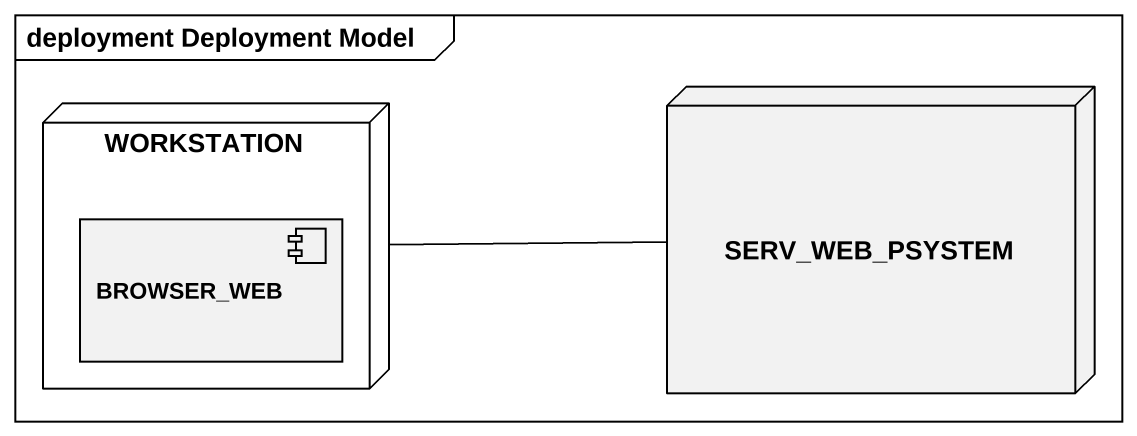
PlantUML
@startuml
mainframe deployment Deployment Model
node SERV_WEB_PSYSTEM
node WORKSTATION {
  component BROWSER_WEB
}
WORKSTATION -right- SERV_WEB_PSYSTEM
@enduml
